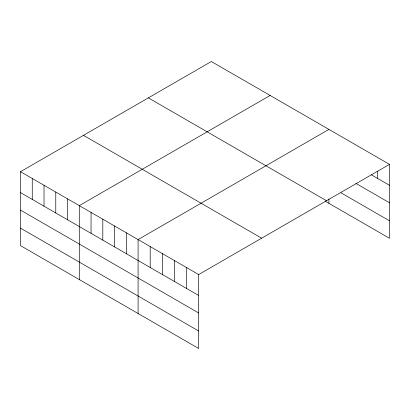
<?xml version="1.0" encoding="UTF-8"?>
<svg xmlns="http://www.w3.org/2000/svg" width="410" height="410" viewBox="0 0 410 410"><rect width="100%" height="100%" fill="white"/><g stroke="black" fill="none" stroke-linecap="round" stroke-linejoin="round"><path stroke-width="0.61" d="M389.5 164.374L198.665 274.556L198.665 348.485L20.5 245.626L20.5 171.693L211.334 61.515L389.5 164.374L389.5 238.307L325.181 201.172M270.128 95.458L79.294 205.635L79.294 279.569M328.922 129.401L138.088 239.583L138.088 313.512M371.327 174.803L389.5 185.294M355.906 183.393L389.5 202.786M341.038 192.833L389.5 220.811M148.358 97.872L326.524 200.736M83.476 135.336L261.641 238.195M20.5 171.693L198.665 274.556M20.5 192.608L198.665 295.472M20.5 210.104L198.665 312.968M20.5 228.129L198.665 330.993M377.384 171.329L377.384 178.299M328.922 198.963L328.922 203.334M186.55 267.561L186.55 288.476M174.434 260.565L174.434 281.48M162.319 253.57L162.319 274.49M150.203 246.574L150.203 267.494M126.331 232.793L126.331 253.708M114.569 226.002L114.569 246.922M102.813 219.217L102.813 240.132M91.051 212.426L91.051 233.341M67.537 198.85L67.537 219.765M55.775 192.059L55.775 212.974M44.019 185.269L44.019 206.189M32.257 178.483L32.257 199.398"/></g></svg>
